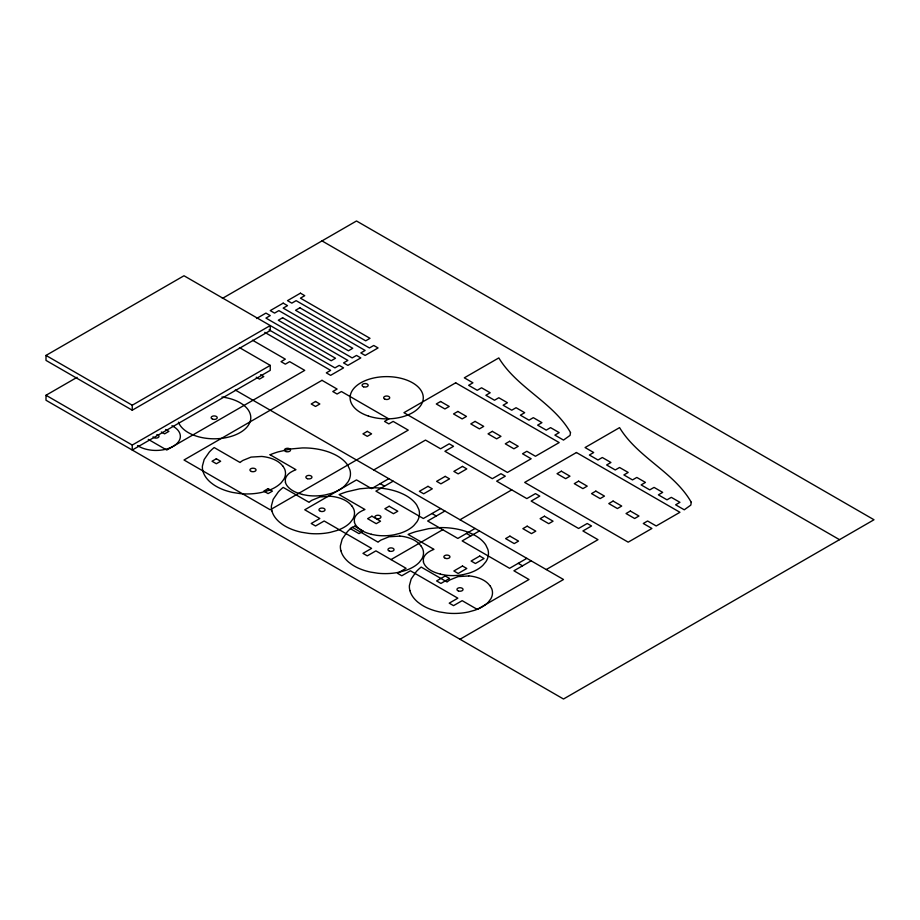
<?xml version="1.0" encoding="UTF-8"?>
<svg xmlns="http://www.w3.org/2000/svg" width="920" height="920" viewBox="0 0 920 920"><rect width="100%" height="100%" fill="white"/><g stroke="black" fill="none" stroke-linecap="round" stroke-linejoin="round"><path stroke-width="1.38" d="M46 355.43L132.25 405.225L270.25 325.553L270.25 330.533L132.25 410.205L46 360.41L46 355.43L184 275.758L331.2 360.743L335.512 358.248L265.938 318.078L270.25 315.594L265.938 313.099L256.53 318.538M222.364 298.425L356.5 220.984L874 519.754L563.5 699.016L46 400.246L46 395.266L77.084 377.315M132.25 445.061L270.25 365.389L270.25 370.369L132.25 450.041L132.25 445.061L46 395.266M373.75 469.959L425.5 440.082L440.588 448.799L449.213 443.819L453.537 446.303L444.912 451.283L492.338 478.676L500.963 473.697L505.287 476.18L496.662 481.16L526.838 498.594L535.463 493.614L539.787 496.098L531.162 501.078L578.588 528.471L587.213 523.491L591.537 525.976L582.912 530.955L598 539.672L546.25 569.549M388.838 478.676L371.588 488.635L356.5 479.918L304.75 509.795L319.838 518.512L311.213 523.491L315.537 525.976L324.162 520.996L371.588 548.389L362.963 553.368L367.287 555.852L375.912 550.873L406.088 568.307L397.463 573.286L401.787 575.77L410.412 570.791L457.838 598.184L449.213 603.163L453.537 605.647L462.162 600.668L477.25 609.385L529 579.508L513.912 570.791L531.162 560.832M393.162 481.16L375.912 491.119L423.338 518.512L440.588 508.553M444.912 511.037L427.662 520.996L457.838 538.43L475.088 528.471M391 559.59L442.75 529.713M460 519.754L511.75 489.877M479.412 530.955L462.162 540.914L509.588 568.307L526.838 558.348M460 639.262L563.5 579.508L235.278 390.011M463.059 574.655L468.97 573.16A37.099 21.424 0 0 0 482.85 565.374L485.944 561.66A41.273 23.828 0 0 0 487.841 549.332L485.794 544.973A45.609 26.335 0 0 0 472.086 533.922L468.671 532.415A48.288 27.876 0 0 0 448.856 527.919L446.74 527.746A45.344 26.185 0 0 0 440.174 527.62L428.789 528.643L415.897 531.622A69.161 39.928 0 0 0 408.1 534.428L433.975 549.366A30.141 17.399 0 0 0 430.399 550.999C426.374 552.954 422.165 556.991 423.51 561.901M399.763 536.118L389.056 536.774L380.903 540.097A30.141 17.399 0 0 0 378.062 542.167L352.188 527.229A69.161 39.928 0 0 0 347.334 531.726L342.171 539.178L340.4 545.744A45.344 26.185 0 0 0 340.63 549.528L340.906 550.758M468.763 575.954L458.056 576.61L449.903 579.933A30.141 17.399 0 0 0 447.062 582.003L421.187 567.065A69.161 39.928 0 0 0 416.334 571.561L411.171 579.014L409.4 585.58A45.344 26.185 0 0 0 409.63 589.375L409.906 590.594M302.323 494.511L307.797 495.512A33.097 19.113 0 0 0 325.059 494.971L330.97 493.488A37.099 21.424 0 0 0 344.85 485.702L347.944 481.988A41.273 23.828 0 0 0 349.841 469.66L347.794 465.301A45.609 26.335 0 0 0 334.086 454.25L330.671 452.743A48.288 27.876 0 0 0 310.856 448.235L308.74 448.074A45.344 26.185 0 0 0 302.174 447.948L290.789 448.971L277.897 451.95A69.161 39.928 0 0 0 270.101 454.756M371.323 534.347L376.797 535.348A33.097 19.113 0 0 0 394.059 534.808L399.97 533.324A37.099 21.424 0 0 0 413.85 525.538L416.944 521.824A41.273 23.828 0 0 0 418.841 509.496L416.794 505.137A45.609 26.335 0 0 0 403.086 494.086L399.671 492.579A48.288 27.876 0 0 0 379.856 488.072L377.74 487.91A45.344 26.185 0 0 0 371.174 487.784L359.789 488.807L346.897 491.786A69.161 39.928 0 0 0 339.1 494.592L364.975 509.53A30.141 17.399 0 0 0 361.399 511.163C357.374 513.118 353.165 517.155 354.51 522.054M440.323 574.183L445.797 575.184A33.097 19.113 0 0 0 463.059 574.643M322 240.902L839.5 539.672M269.089 329.854L334.938 367.873L339.25 365.389L343.562 367.873L330.625 375.348L326.312 372.853L330.625 370.369L264.776 332.35M252.505 340.204L285.338 359.168L281.037 361.652L285.338 364.147L289.662 361.652L304.75 370.369L166.75 450.041L148.269 439.369M239.441 347.599L270.25 365.389M260.544 374.728L263.787 376.591L259.474 379.086L256.231 377.211M380.213 483.655L384.537 486.139M431.963 513.533L436.287 516.016M466.463 533.45L470.787 535.934M518.213 563.327L522.537 565.811M270.101 454.756L295.975 469.694A30.141 17.399 0 0 0 292.399 471.327C288.374 473.282 284.165 477.319 285.51 482.218M165.669 429.502L168.9 431.365L164.588 433.86L161.356 431.986M490.049 585.672L491.774 588.823A33.097 19.113 0 0 1 490.843 598.793L488.278 602.209A37.099 21.424 0 0 1 474.8 610.224L468.36 612.007A41.273 23.828 0 0 1 447.016 613.099L439.449 611.915A45.609 26.335 0 0 1 420.313 604.003L417.714 602.036A48.288 27.876 0 0 1 409.906 590.594M421.049 545.836L422.774 548.987A33.097 19.113 0 0 1 421.843 558.957L419.278 562.373A37.099 21.424 0 0 1 405.8 570.389L399.36 572.171A41.273 23.828 0 0 1 378.016 573.264L370.449 572.079A45.609 26.335 0 0 1 351.313 564.167L348.714 562.2A48.288 27.876 0 0 1 340.906 550.758M352.049 506L353.774 509.151A33.097 19.113 0 0 1 352.843 519.121L350.278 522.537A37.099 21.424 0 0 1 336.8 530.553L330.36 532.335A41.273 23.828 0 0 1 309.016 533.428L301.449 532.243A45.609 26.335 0 0 1 282.313 524.331L279.714 522.353A48.288 27.876 0 0 1 271.906 510.922M283.049 466.152L284.774 469.315A33.097 19.113 0 0 1 283.843 479.285L281.279 482.69A37.099 21.424 0 0 1 267.8 490.716L261.361 492.499A41.273 23.828 0 0 1 240.016 493.591L232.449 492.407A45.609 26.335 0 0 1 213.314 484.495L210.714 482.517A48.288 27.876 0 0 1 202.906 471.086M271.906 510.922L271.63 509.691A45.344 26.185 0 0 1 271.4 505.908L273.171 499.341L278.334 491.889A69.161 39.928 0 0 1 283.188 487.393L309.062 502.331A30.141 17.399 0 0 1 311.903 500.261L320.056 496.938L330.763 496.282A27.485 15.87 0 0 1 351.842 506.046M202.906 471.086L202.63 469.855A45.344 26.185 0 0 1 202.4 466.072L204.171 459.505L209.334 452.053A69.161 39.928 0 0 1 214.187 447.557L240.062 462.495A30.141 17.399 0 0 1 242.903 460.425L251.056 457.102L261.763 456.447A27.485 15.87 0 0 1 282.842 466.21M132.25 405.225L132.25 410.205M302.404 494.385A27.485 15.87 0 0 1 285.338 482.241M371.404 534.232A27.485 15.87 0 0 1 354.338 522.077M399.797 536.026A27.485 15.87 0 0 1 420.842 545.882M440.404 574.068A27.485 15.87 0 0 1 423.338 561.913M468.797 575.862A27.485 15.87 0 0 1 489.842 585.718M171.948 425.707A24.392 14.087 0 0 1 173.224 446.303A24.392 14.087 0 0 1 137.528 445.567M156.826 434.654A3.047 1.759 0 0 1 158.125 437.586A3.047 1.759 0 0 1 153.042 436.839M221.961 397.026A36.593 21.125 0 0 1 250.689 419.175A36.593 21.125 0 0 1 216.798 438.748A36.593 21.125 0 0 1 178.434 422.165M570.503 432.538L570.066 435.378L563.5 440.082L554.875 435.103L559.188 432.607L550.562 427.627L546.25 430.123L537.625 425.143L541.938 422.648L533.312 417.668L529 420.164L520.375 415.184L524.688 412.689L516.062 407.709L511.75 410.205L503.125 405.225L507.437 402.73L498.812 397.75L494.5 400.246L485.875 395.266L490.187 392.771L481.562 387.791L477.25 390.287L468.625 385.308L472.937 382.812L464.312 377.832L498.812 357.914C516.971 387.929 553.346 402.373 570.503 432.538M691.254 502.251L690.817 505.103L684.25 509.795L675.625 504.815L679.938 502.331L671.312 497.352L667 499.836L658.375 494.856L662.688 492.372L654.062 487.393L649.75 489.877L641.125 484.897L645.438 482.413L636.812 477.434L632.5 479.918L623.875 474.938L628.188 472.454L619.562 467.475L615.25 469.959L606.625 464.979L610.938 462.495L602.312 457.504L598 460L589.375 455.02L593.688 452.525L585.062 447.546L619.562 427.627C637.721 457.642 674.095 472.086 691.254 502.251M283.188 303.14L270.25 310.615L274.562 313.099L278.875 310.615L348.45 350.784L352.762 348.289L283.188 308.119L287.5 305.635L283.188 303.14M300.438 293.181L287.5 300.656L291.812 303.14L296.125 300.656L365.7 340.825L370.012 338.33L300.438 298.16L304.75 295.676L300.438 293.181M282.612 317.745L278.3 320.24L347.875 360.41L343.562 362.894L347.875 365.389L360.812 357.914L356.5 355.43L352.188 357.914L282.612 317.745M299.862 307.786L295.55 310.281L365.125 350.451L360.812 352.935L365.125 355.43L378.062 347.955L373.75 345.471L369.437 347.955L299.862 307.786M322 380.328L184 460L270.25 509.795L408.25 430.123L393.162 421.406L388.838 423.901L384.537 421.406L388.838 418.922L341.412 391.529L337.088 394.024L332.787 391.529L337.088 389.045L322 380.328M216.338 458.758L212.025 461.242L216.349 463.737L220.662 461.242L216.338 458.758M315.537 401.488L311.213 403.983L315.537 406.467L319.838 403.983L315.537 401.488M268.088 488.635L263.787 491.119L268.088 493.614L272.412 491.119L268.088 488.635M367.287 431.365L362.963 433.86L367.287 436.344L371.588 433.86L367.287 431.365M455.687 382.812L403.937 412.689L507.437 472.454L531.162 458.758L522.537 453.778L526.838 451.283L535.463 456.262L559.188 442.566L455.687 382.812M440.588 401.488L436.287 403.983L444.912 408.963L449.213 406.467L440.588 401.488M457.838 411.447L453.537 413.942L462.162 418.922L466.463 416.426L457.838 411.447M475.088 421.406L470.787 423.901L479.412 428.881L483.713 426.385L475.088 421.406M492.338 431.365L488.037 433.86L496.662 438.84L500.963 436.344L492.338 431.365M354.671 526.171L350.359 528.655L358.984 533.634L363.296 531.15L354.671 526.171M371.921 516.212L367.609 518.696L376.234 523.675L380.546 521.191L371.921 516.212M389.171 506.253L384.859 508.737L393.484 513.716L397.796 511.232L389.171 506.253M427.984 486.335L419.359 491.315L423.671 493.798L432.296 488.819L427.984 486.335M445.234 476.376L436.609 481.355L440.921 483.839L449.546 478.86L445.234 476.376M462.484 466.405L453.859 471.397L458.171 473.88L466.796 468.901L462.484 466.405M509.588 441.324L505.287 443.819L513.912 448.799L518.213 446.303L509.588 441.324M576.438 452.525L524.688 482.413L628.188 542.167L651.912 528.471L643.287 523.491L647.588 520.996L656.213 525.976L679.938 512.29L576.438 452.525M561.338 471.201L557.037 473.697L565.662 478.676L569.963 476.18L561.338 471.201M578.588 481.16L574.287 483.655L582.912 488.635L587.213 486.139L578.588 481.16M509.921 536.13L505.609 538.614L514.234 543.593L518.547 541.109L509.921 536.13M527.172 526.171L522.859 528.655L531.484 533.634L535.797 531.15L527.172 526.171M544.422 516.212L540.109 518.696L548.734 523.675L553.047 521.191L544.422 516.212M445.234 575.966L436.609 580.945L440.921 583.429L449.546 578.45L445.234 575.966M462.484 566.007L453.859 570.986L458.171 573.471L466.796 568.491L462.484 566.007M479.734 556.048L471.109 561.028L475.421 563.511L484.046 558.532L479.734 556.048M595.838 491.119L591.537 493.614L600.162 498.594L604.463 496.098L595.838 491.119M613.088 501.078L608.787 503.573L617.412 508.553L621.713 506.057L613.088 501.078M630.338 511.037L626.037 513.533L634.662 518.512L638.963 516.016L630.338 511.037M384.974 399.211A3.047 1.759 0 0 0 389.723 397.877A3.047 1.759 0 0 0 385.353 396.175A3.047 1.759 0 0 0 384.974 399.211M363.596 386.825A3.047 1.759 0 0 0 368.172 385.308A3.047 1.759 0 0 0 363.596 383.778A3.047 1.759 0 0 0 363.596 386.825M368.391 416.047A36.593 21.125 0 0 0 423.28 397.75A36.593 21.125 0 0 0 368.391 379.454A36.593 21.125 0 0 0 368.391 416.047M320.471 511.324A3.047 1.759 0 0 0 325.047 509.795A3.047 1.759 0 0 0 320.471 508.277A3.047 1.759 0 0 0 320.471 511.324M307.384 478.687A3.047 1.759 0 0 0 311.96 477.158A3.047 1.759 0 0 0 307.384 475.64A3.047 1.759 0 0 0 307.384 478.687M376.383 518.523A3.047 1.759 0 0 0 380.96 516.994A3.047 1.759 0 0 0 376.383 515.476A3.047 1.759 0 0 0 376.383 518.523M389.471 551.16A3.047 1.759 0 0 0 394.047 549.631A3.047 1.759 0 0 0 389.471 548.113A3.047 1.759 0 0 0 389.471 551.16M251.47 471.488A3.047 1.759 0 0 0 256.048 469.959A3.047 1.759 0 0 0 251.47 468.429A3.047 1.759 0 0 0 251.47 471.488M445.383 558.359A3.047 1.759 0 0 0 449.96 556.83A3.047 1.759 0 0 0 445.383 555.312A3.047 1.759 0 0 0 445.383 558.359M458.47 590.996A3.047 1.759 0 0 0 463.047 589.467A3.047 1.759 0 0 0 458.47 587.949A3.047 1.759 0 0 0 458.47 590.996M212.658 419.198A3.047 1.759 0 0 0 217.235 417.668A3.047 1.759 0 0 0 212.658 416.15A3.047 1.759 0 0 0 212.658 419.198M285.97 451.57A3.047 1.759 0 0 0 290.547 450.041A3.047 1.759 0 0 0 285.97 448.511A3.047 1.759 0 0 0 285.97 451.57"/></g></svg>
